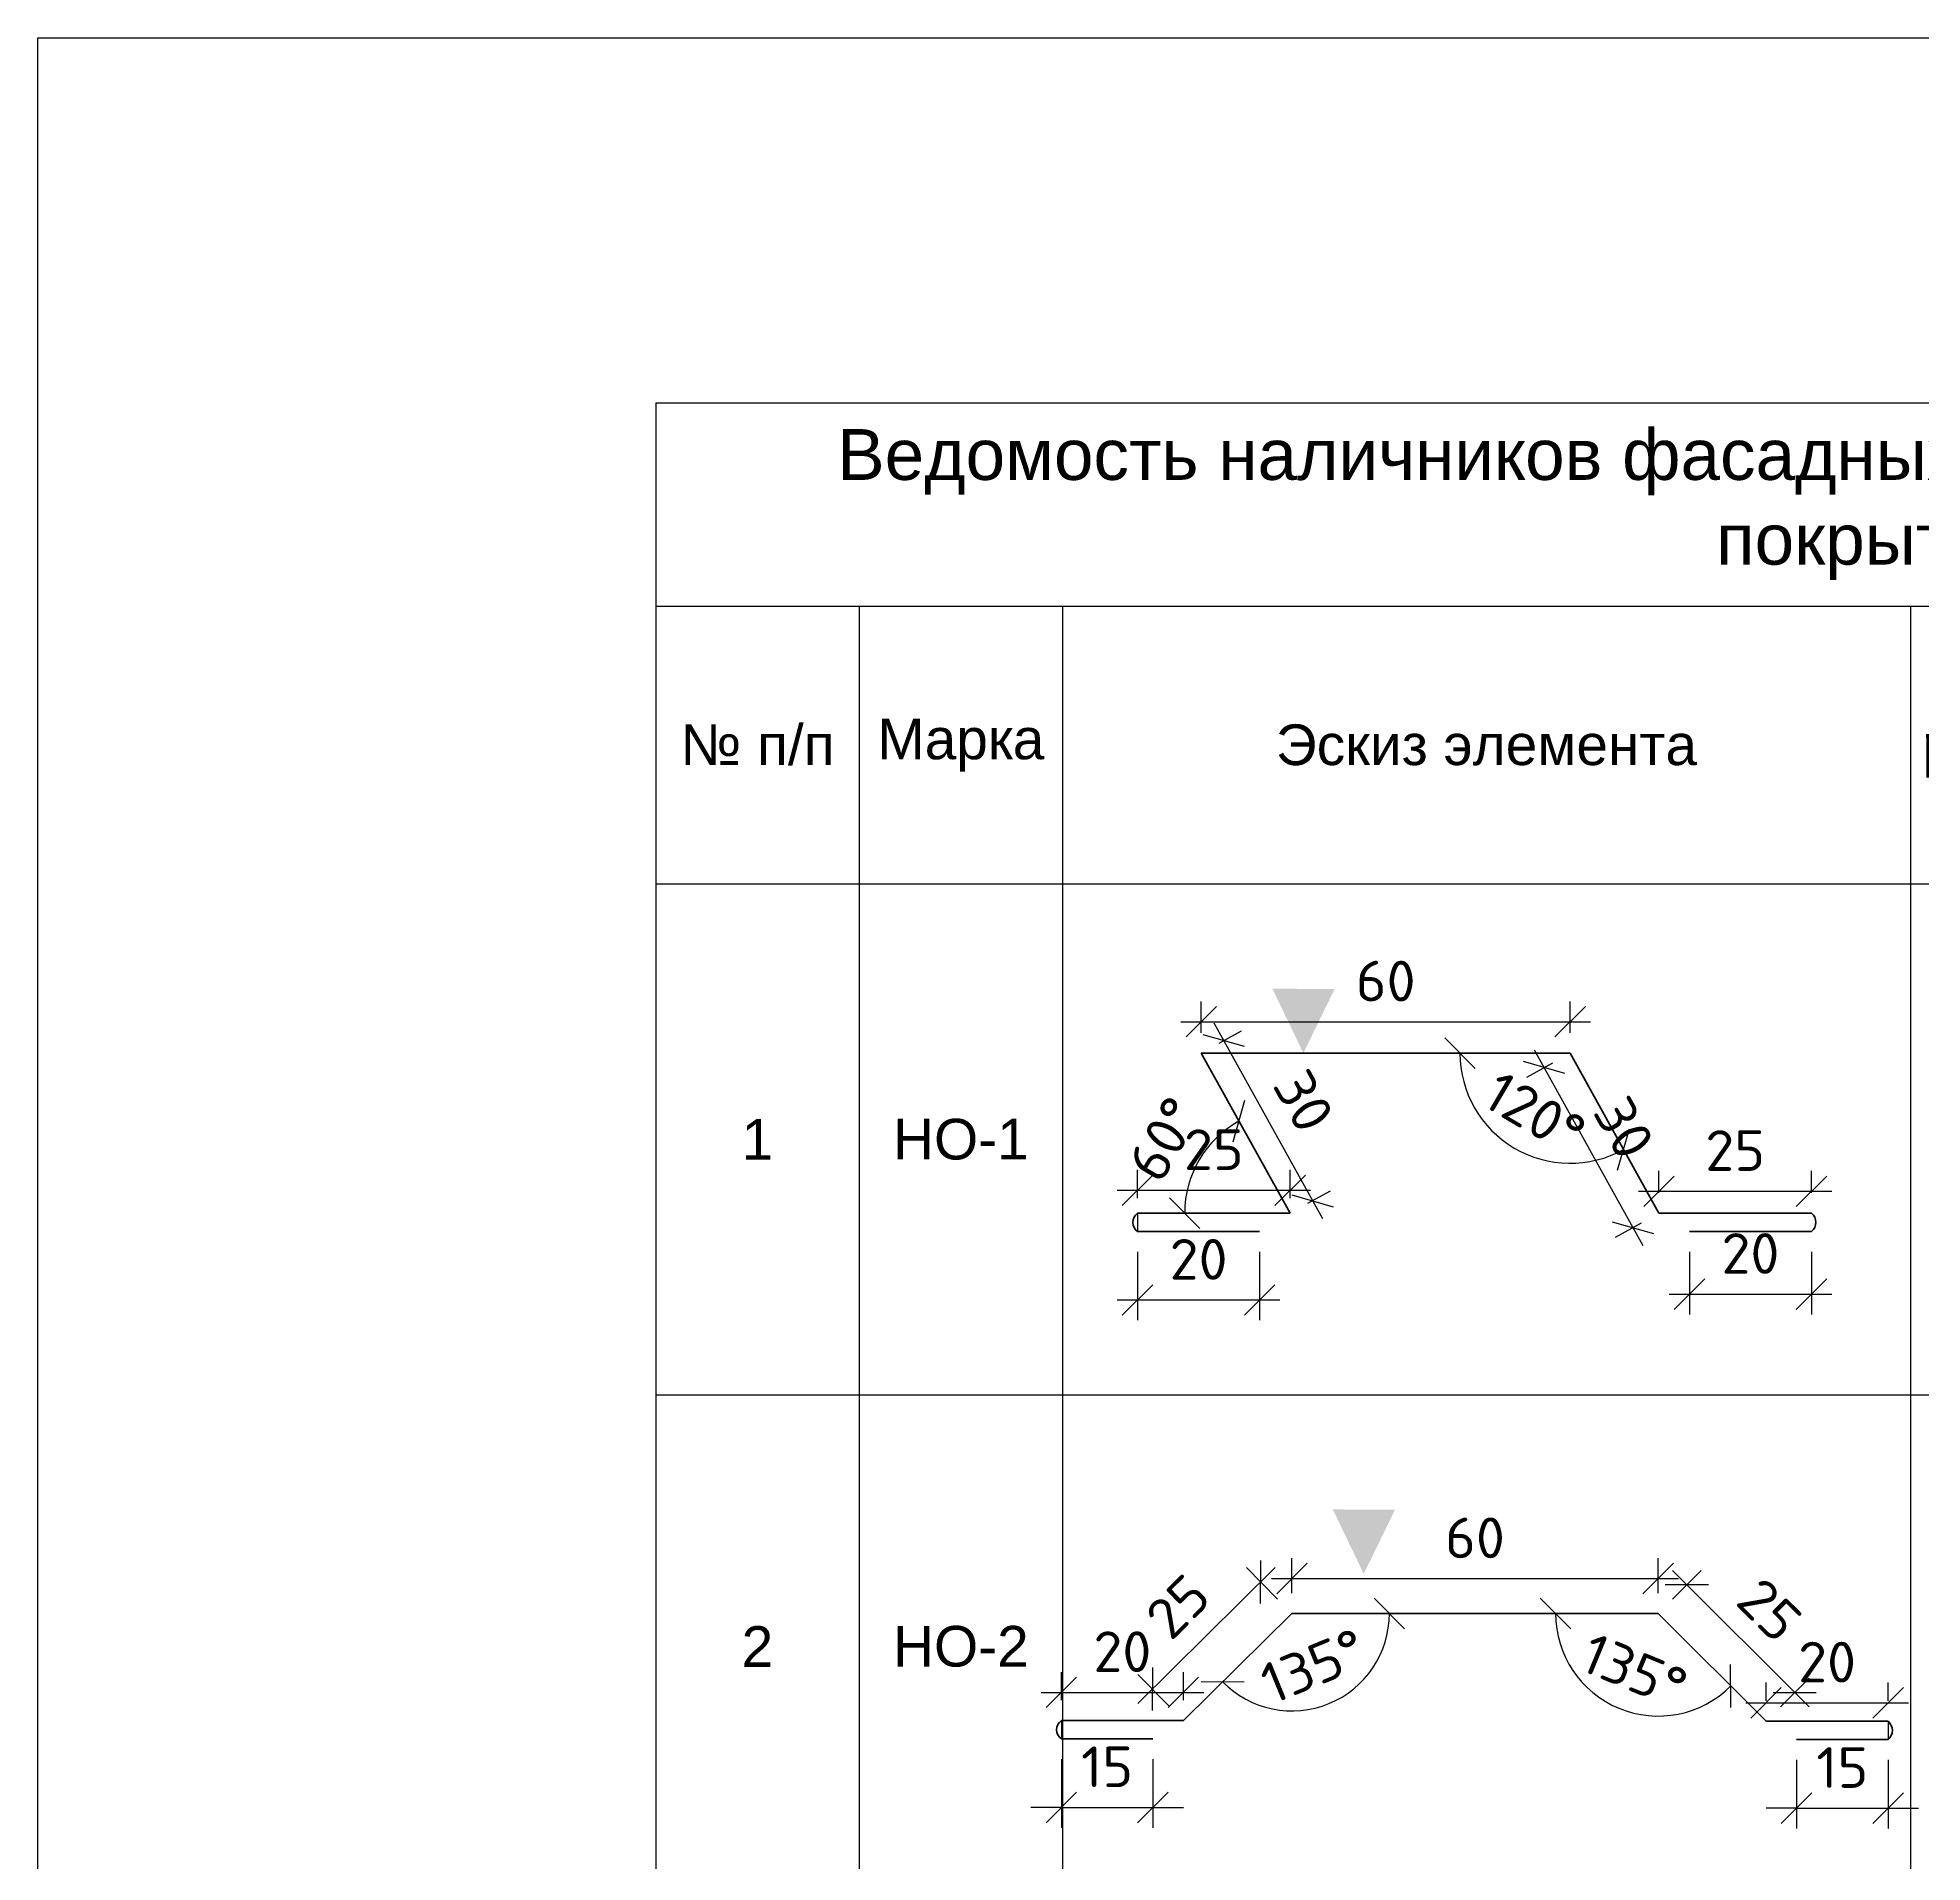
# Model space of a CAD drawing. Header units: millimetres. Extents: x -3689 to 2883575, y -702957 to -604547.
# Drawn here: x 2869492 to 2870418, y -672390 to -671493 of the extents above; entities that cross this region are included whole.
import ezdxf

# ---------------------------------------------------------------- set-up
doc = ezdxf.new("R2010")
doc.units = ezdxf.units.MM
doc.header["$PDMODE"] = 35
doc.layers.add('A-FLOR-DIMS', color=133, linetype='Continuous', lineweight=0)
doc.layers.add('A-FLOR-IDEN', color=14, linetype='Continuous')
doc.styles.add('DimNat10', font='romans.shx', dxfattribs={"height": 20})
doc.styles.add('M_200', font='arial.ttf')
doc.dimstyles.new('DimSpecM10', dxfattribs={"dimscale": 0.1, "dimtxt": 20, "dimasz": 150, "dimexe": 100, "dimexo": 100, "dimgap": 100, "dimtad": 1, "dimdec": 0, "dimzin": 0, "dimtxsty": 'DimNat10', "dimblk": 'OBLIQUE', "dimcen": 100, "dimdle": 100, "dimclrt": 14, "dimadec": 0, "dimazin": 0, "dimtfac": 1, "dimtdec": 0, "dimtix": 1, "dimtmove": 1, "dimatfit": 3, "dimldrblk": 'OBLIQUE', "dimfxl": 1, "dimtolj": 1, "dimtzin": 0, "dimarcsym": 0})

# ---------------------------------------------------------------- blocks, each defined once
blk = doc.blocks.new('*T707')
at = {"layer": 'A-FLOR-IDEN', "color": 0, "linetype": 'ByBlock', "lineweight": -2, "transparency": 16777216}
for p, q in [((0, 0), (1516.78, 0)), ((0, 0), (0, -100)), ((1516.78, 0), (1516.78, -100)), ((0, -100), (100, -100)), ((0, -100), (0, -2685.04)), ((100, -100), (200, -100)), ((100, -100), (100, -2649.65)), ((200, -100), (1516.78, -100)), ((200, -100), (200, -2649.65)), ((616.78, -100), (616.78, -2685.04)), ((766.78, -100), (766.78, -2685.04)), ((916.78, -100), (916.78, -2685.04)), ((1066.78, -100), (1066.78, -2685.04)), ((1216.78, -100), (1216.78, -2685.04)), ((1366.78, -100), (1366.78, -2685.04)), ((1516.78, -100), (1516.78, -2685.04)), ((0, -236.58), (1516.78, -236.58)), ((0, -487.92), (1516.78, -487.92)), ((0, -735.36), (1516.78, -735.36)), ((0, -978.52), (1516.78, -978.52)), ((0, -1217.25), (1516.78, -1217.25)), ((0, -1455.98), (1516.78, -1455.98)), ((0, -1694.72), (1516.78, -1694.72)), ((0, -1933.45), (1516.78, -1933.45)), ((0, -2172.19), (1516.78, -2172.19)), ((0, -2410.92), (1516.78, -2410.92)), ((0, -2649.65), (1516.78, -2649.65)), ((0, -2685.04), (1516.78, -2685.04))]:
    blk.add_line(p, q, dxfattribs=at)
at = {"layer": 'A-FLOR-IDEN', "color": 0, "transparency": 16777216, "attachment_point": 5, "style": 'M_200'}
for s, insert, char_height, width in [('Ведомость наличников фасадных (материал - оцинкованная сталь с полимерным покрытием t=0.5мм) (начало)', (758.39, -50), 25, 1515.5213), ('{\\H1.1478x;Общая длина, м.п}.', (841.78, -168.29), 20, 148.7455), ('Сечение развертки, мм', (691.78, -168.29), 20, 148.7455), ('Общ. масса,      кг', (1291.78, -168.29), 20, 148.7455), ('Место крепления', (1441.78, -168.29), 20, 148.7455), ('Площадь, м²', (991.78, -168.29), 20, 148.7455), ('№{\\fArial|b0|i0|c204|p34; }п/п', (50, -168.29), 20, 98.7455), ('Марка', (150, -168.29), 20, 98.7455), ('Цвет, RAL', (1141.78, -168.29), 20, 148.7455), ('Эскиз элемента', (408.39, -168.29), 20, 415.5213), ('НО-1', (150, -362.25), 20, 98.7455), ('210', (691.78, -362.25), 20, 148.7455), ('39', (841.78, -362.25), 20, 148.7455), ('7047', (1141.78, -362.25), 20, 148.7455), ('32.3', (1291.78, -362.25), 20, 148.7455), ('1', (50, -362.25), 20, 98.7455), ('7.15', (991.78, -362.25), 20, 148.7455), ('окна сверху', (1441.78, -362.25), 20, 148.7455), ('2', (50, -611.64), 20, 98.7455), ('НО-2', (150, -611.64), 20, 98.7455), ('180', (691.78, -611.64), 20, 148.7455), ('102', (841.78, -611.64), 20, 148.7455), ('15.98', (991.78, -611.64), 20, 148.7455), ('7047', (1141.78, -611.64), 20, 148.7455), ('72.2', (1291.78, -611.64), 20, 148.7455), ('окна сбоку', (1441.78, -611.64), 20, 148.7455), ('3', (50, -856.94), 20, 98.7455), ('НО-3', (150, -856.94), 20, 98.7455), ('205', (691.78, -856.94), 20, 148.7455), ('39', (841.78, -856.94), 20, 148.7455), ('6.98', (991.78, -856.94), 20, 148.7455), ('7047', (1141.78, -856.94), 20, 148.7455), ('31.5', (1291.78, -856.94), 20, 148.7455), ('окна снизу', (1441.78, -856.94), 20, 148.7455), ('двери входные сбоку', (1441.78, -1097.88), 20, 148.7455), ('4', (50, -1097.88), 20, 98.7455), ('НД-2', (150, -1097.88), 20, 98.7455), ('220', (691.78, -1097.88), 20, 148.7455), ('8', (841.78, -1097.88), 20, 148.7455), ('1.47', (991.78, -1097.88), 20, 148.7455), ('7004', (1141.78, -1097.88), 20, 148.7455), ('6.6', (1291.78, -1097.88), 20, 148.7455), ('двери входные сверху', (1441.78, -1336.62), 20, 148.7455), ('НД-3', (150, -1336.62), 20, 98.7455), ('5', (50, -1336.62), 20, 98.7455), ('280', (691.78, -1336.62), 20, 148.7455), ('4', (841.78, -1336.62), 20, 148.7455), ('0.92', (991.78, -1336.62), 20, 148.7455), ('7004', (1141.78, -1336.62), 20, 148.7455), ('4.2', (1291.78, -1336.62), 20, 148.7455), ('Клапан дымоудаления. Сверху', (1441.78, -1575.35), 20, 148.7455), ('6', (50, -1575.35), 20, 98.7455), ('НК-1', (150, -1575.35), 20, 98.7455), ('290', (691.78, -1575.35), 20, 148.7455), ('2', (841.78, -1575.35), 20, 148.7455), ('0.42', (991.78, -1575.35), 20, 148.7455), ('7047', (1141.78, -1575.35), 20, 148.7455), ('1.9', (1291.78, -1575.35), 20, 148.7455), ('Клапан дымоудаления. \\PСбоку', (1441.78, -1814.08), 20, 148.7455), ('7', (50, -1814.08), 20, 98.7455), ('НК-2', (150, -1814.08), 20, 98.7455), ('230', (691.78, -1814.08), 20, 148.7455), ('3', (841.78, -1814.08), 20, 148.7455), ('0.64', (991.78, -1814.08), 20, 148.7455), ('7047', (1141.78, -1814.08), 20, 148.7455), ('2.9', (1291.78, -1814.08), 20, 148.7455), ('Клапан дымоудаления. \\PСнизу', (1441.78, -2052.82), 20, 148.7455), ('8', (50, -2052.82), 20, 98.7455), ('НК-3', (150, -2052.82), 20, 98.7455), ('210', (691.78, -2052.82), 20, 148.7455), ('2', (841.78, -2052.82), 20, 148.7455), ('0.30', (991.78, -2052.82), 20, 148.7455), ('7047', (1141.78, -2052.82), 20, 148.7455), ('1.4', (1291.78, -2052.82), 20, 148.7455), ('9', (50, -2291.55), 20, 98.7455), ('НП', (150, -2291.55), 20, 98.7455), ('270', (691.78, -2291.55), 20, 148.7455), ('7', (841.78, -2291.55), 20, 148.7455), ('1.65', (991.78, -2291.55), 20, 148.7455), ('7047', (1141.78, -2291.55), 20, 148.7455), ('7.5', (1291.78, -2291.55), 20, 148.7455), ('10', (50, -2530.29), 20, 98.7455), ('НКр', (150, -2530.29), 20, 98.7455), ('240', (691.78, -2530.29), 20, 148.7455), ('3.00', (991.78, -2530.29), 20, 148.7455), ('7047', (1141.78, -2530.29), 20, 148.7455), ('13.6', (1291.78, -2530.29), 20, 148.7455), ('14', (841.78, -2530.29), 20, 148.7455), ('     - окрашенная сторона', (308.39, -2667.35), 20, 615.5213)]:
    blk.add_mtext(s, dxfattribs=dict(at, insert=insert, char_height=char_height, width=width))
at = {"layer": 'A-FLOR-IDEN', "color": 0, "transparency": 16777216, "char_height": 20, "width": 148.7455, "attachment_point": 5}
for s, insert in [('{\\fArial|b0|i0|c204|p34;Проем в коридор в стене по оси 4 Сбоку, сверху}', (1441.78, -2291.55)), ('{\\fArial|b0|i0|c204|p34;Примыка-\\Pние козырьков}', (1441.78, -2530.29))]:
    blk.add_mtext(s, dxfattribs=dict(at, insert=insert))
blk = doc.blocks.new('_Oblique')
at = {"color": 0, "linetype": 'ByBlock', "lineweight": -2}
blk.add_line((-0.5, -0.5), (0.5, 0.5), dxfattribs=at)
blk = doc.blocks.new('*D708')
at = {"layer": 'A-FLOR-DIMS', "color": 0, "lineweight": -2, "transparency": 16777216}
for p, q in [((2870032.52, -672063.62), (2870032.52, -672049.69)), ((2870107.52, -672063.62), (2870107.52, -672049.69)), ((2870022.52, -672059.69), (2870117.52, -672059.69))]:
    blk.add_line(p, q, dxfattribs=at)
at = {"layer": 'Defpoints', "color": 0, "transparency": 16777216}
for p in [(2870107.52, -672059.69), (2870032.52, -672073.62), (2870107.52, -672073.62)]:
    blk.add_point(p, dxfattribs=at)
at = {"layer": 'A-FLOR-DIMS', "color": 0, "lineweight": -2, "transparency": 16777216, "xscale": 15, "yscale": 15, "zscale": 15, "rotation": 180}
blk.add_blockref('_Oblique', (2870032.52, -672059.69), dxfattribs=at)
at = {"layer": 'A-FLOR-DIMS', "color": 0, "lineweight": -2, "transparency": 16777216, "xscale": 15, "yscale": 15, "zscale": 15}
blk.add_blockref('_Oblique', (2870107.52, -672059.69), dxfattribs=at)
at = {"layer": 'A-FLOR-DIMS', "color": 14, "transparency": 16777216, "insert": (2870070.02, -672039.69), "char_height": 20, "attachment_point": 5, "style": 'DimNat10'}
blk.add_mtext('\\A1;25', dxfattribs=at)
blk = doc.blocks.new('*D735')
at = {"layer": 'A-FLOR-DIMS', "color": 0, "lineweight": -2, "transparency": 16777216}
for p, q in [((2870032.52, -672089.94), (2870032.52, -672123.63)), ((2870092.52, -672089.94), (2870092.52, -672123.63)), ((2870022.52, -672113.63), (2870102.52, -672113.63))]:
    blk.add_line(p, q, dxfattribs=at)
at = {"layer": 'Defpoints', "color": 0, "transparency": 16777216}
for p in [(2870032.52, -672079.94), (2870092.52, -672079.94), (2870092.52, -672113.63)]:
    blk.add_point(p, dxfattribs=at)
at = {"layer": 'A-FLOR-DIMS', "color": 0, "lineweight": -2, "transparency": 16777216, "xscale": 15, "yscale": 15, "zscale": 15, "rotation": 180}
blk.add_blockref('_Oblique', (2870032.52, -672113.63), dxfattribs=at)
at = {"layer": 'A-FLOR-DIMS', "color": 0, "lineweight": -2, "transparency": 16777216, "xscale": 15, "yscale": 15, "zscale": 15}
blk.add_blockref('_Oblique', (2870092.52, -672113.63), dxfattribs=at)
at = {"layer": 'A-FLOR-DIMS', "color": 14, "transparency": 16777216, "insert": (2870062.52, -672093.63), "char_height": 20, "attachment_point": 5, "style": 'DimNat10'}
blk.add_mtext('\\A1;20', dxfattribs=at)
blk = doc.blocks.new('*D736')
at = {"layer": 'A-FLOR-DIMS', "color": 0, "lineweight": -2, "transparency": 16777216}
for p, q in [((2870288.83, -672060.94), (2870288.83, -672050.15)), ((2870363.83, -672060.94), (2870363.83, -672050.15)), ((2870278.83, -672060.15), (2870373.83, -672060.15))]:
    blk.add_line(p, q, dxfattribs=at)
at = {"layer": 'Defpoints', "color": 0, "transparency": 16777216}
for p in [(2870363.83, -672060.15), (2870288.83, -672070.94), (2870363.83, -672070.94)]:
    blk.add_point(p, dxfattribs=at)
at = {"layer": 'A-FLOR-DIMS', "color": 0, "lineweight": -2, "transparency": 16777216, "xscale": 15, "yscale": 15, "zscale": 15, "rotation": 180}
blk.add_blockref('_Oblique', (2870288.83, -672060.15), dxfattribs=at)
at = {"layer": 'A-FLOR-DIMS', "color": 0, "lineweight": -2, "transparency": 16777216, "xscale": 15, "yscale": 15, "zscale": 15}
blk.add_blockref('_Oblique', (2870363.83, -672060.15), dxfattribs=at)
at = {"layer": 'A-FLOR-DIMS', "color": 14, "transparency": 16777216, "insert": (2870326.33, -672040.15), "char_height": 20, "attachment_point": 5, "style": 'DimNat10'}
blk.add_mtext('\\A1;25', dxfattribs=at)
blk = doc.blocks.new('*D737')
at = {"layer": 'A-FLOR-DIMS', "color": 0, "lineweight": -2, "transparency": 16777216}
for p, q in [((2870070.06, -671977.37), (2870123.41, -672073.57)), ((2870072.62, -671987.39), (2870083.66, -671981.26)), ((2870116.27, -672066.09), (2870127.3, -672059.97))]:
    blk.add_line(p, q, dxfattribs=at)
at = {"layer": 'Defpoints', "color": 0, "transparency": 16777216}
for p in [(2870063.87, -671992.24), (2870118.56, -672064.82), (2870107.52, -672070.94)]:
    blk.add_point(p, dxfattribs=at)
at = {"layer": 'A-FLOR-DIMS', "color": 0, "lineweight": -2, "transparency": 16777216, "xscale": 15, "yscale": 15, "zscale": 15}
for p, rotation in [((2870074.91, -671986.11), 119.0109734302419), ((2870118.56, -672064.82), 299.0109734302418)]:
    blk.add_blockref('_Oblique', p, dxfattribs=dict(at, rotation=rotation))
at = {"layer": 'A-FLOR-DIMS', "color": 14, "transparency": 16777216, "insert": (2870114.23, -672015.77), "char_height": 20, "attachment_point": 5, "rotation": 299.01097, "style": 'DimNat10'}
blk.add_mtext('\\A1;30', dxfattribs=at)
blk = doc.blocks.new('*D738')
at = {"layer": 'A-FLOR-DIMS', "color": 0, "lineweight": -2, "transparency": 16777216}
for p, q in [((2870227.54, -671990.58), (2870280.89, -672086.78)), ((2870236.43, -671997.09), (2870223.65, -672004.18)), ((2870280.08, -672075.79), (2870267.3, -672082.88))]:
    blk.add_line(p, q, dxfattribs=at)
at = {"layer": 'Defpoints', "color": 0, "transparency": 16777216}
for p in [(2870245.18, -671992.24), (2870288.83, -672070.94), (2870276.04, -672078.03)]:
    blk.add_point(p, dxfattribs=at)
at = {"layer": 'A-FLOR-DIMS', "color": 0, "lineweight": -2, "transparency": 16777216, "xscale": 15, "yscale": 15, "zscale": 15}
for p, rotation in [((2870232.39, -671999.33), 119.0109734302419), ((2870276.04, -672078.03), 299.0109734302418)]:
    blk.add_blockref('_Oblique', p, dxfattribs=dict(at, rotation=rotation))
at = {"layer": 'A-FLOR-DIMS', "color": 14, "transparency": 16777216, "insert": (2870271.71, -672028.98), "char_height": 20, "attachment_point": 5, "rotation": 299.01097, "style": 'DimNat10'}
blk.add_mtext('\\A1;30', dxfattribs=at)
blk = doc.blocks.new('*D739')
at = {"layer": 'A-FLOR-DIMS', "color": 0, "lineweight": -2, "transparency": 16777216}
for p, q in [((2870303.83, -672089.94), (2870303.83, -672120.74)), ((2870363.83, -672089.94), (2870363.83, -672120.74)), ((2870293.83, -672110.74), (2870373.83, -672110.74))]:
    blk.add_line(p, q, dxfattribs=at)
at = {"layer": 'Defpoints', "color": 0, "transparency": 16777216}
for p in [(2870303.83, -672079.94), (2870363.83, -672079.94), (2870363.83, -672110.74)]:
    blk.add_point(p, dxfattribs=at)
at = {"layer": 'A-FLOR-DIMS', "color": 0, "lineweight": -2, "transparency": 16777216, "xscale": 15, "yscale": 15, "zscale": 15, "rotation": 180}
blk.add_blockref('_Oblique', (2870303.83, -672110.74), dxfattribs=at)
at = {"layer": 'A-FLOR-DIMS', "color": 0, "lineweight": -2, "transparency": 16777216, "xscale": 15, "yscale": 15, "zscale": 15}
blk.add_blockref('_Oblique', (2870363.83, -672110.74), dxfattribs=at)
at = {"layer": 'A-FLOR-DIMS', "color": 14, "transparency": 16777216, "insert": (2870333.83, -672090.74), "char_height": 20, "attachment_point": 5, "style": 'DimNat10'}
blk.add_mtext('\\A1;20', dxfattribs=at)
blk = doc.blocks.new('*D740')
at = {"layer": 'A-FLOR-DIMS', "color": 0, "lineweight": -2, "transparency": 16777216}
blk.add_arc((2870245.18, -671992.24), 54.15, 180, 299.01097, dxfattribs=at)
at = {"layer": 'Defpoints', "color": 0, "transparency": 16777216}
for p in [(2870063.87, -671992.24), (2870245.18, -671992.24), (2870245.18, -671992.24), (2870203.5, -672026.8), (2870288.83, -672070.94)]:
    blk.add_point(p, dxfattribs=at)
at = {"layer": 'A-FLOR-DIMS', "color": 0, "lineweight": -2, "transparency": 16777216, "xscale": 15, "yscale": 15, "zscale": 15}
for p, rotation in [((2870191.03, -671992.24), 89.99999999997156), ((2870271.44, -672039.59), 29.01097343017187)]:
    blk.add_blockref('_Oblique', p, dxfattribs=dict(at, rotation=rotation))
at = {"layer": 'A-FLOR-DIMS', "color": 14, "transparency": 16777216, "insert": (2870227.85, -672021.66), "char_height": 20, "attachment_point": 5, "rotation": 329.50549, "style": 'DimNat10'}
blk.add_mtext('\\A1;120%%D', dxfattribs=at)
blk = doc.blocks.new('*D741')
at = {"layer": 'A-FLOR-DIMS', "color": 0, "lineweight": -2, "transparency": 16777216}
blk.add_arc((2870107.52, -672070.94), 51.83, 119.01097, 180, dxfattribs=at)
at = {"layer": 'Defpoints', "color": 0, "transparency": 16777216}
for p in [(2870063.87, -671992.24), (2870068.2, -672037.17), (2870032.52, -672070.94), (2870107.52, -672070.94), (2870107.52, -672070.94)]:
    blk.add_point(p, dxfattribs=at)
at = {"layer": 'A-FLOR-DIMS', "color": 0, "lineweight": -2, "transparency": 16777216, "xscale": 15, "yscale": 15, "zscale": 15}
for p, rotation in [((2870082.39, -672025.62), 29.01097343008522), ((2870055.69, -672070.94), 269.9999999998537)]:
    blk.add_blockref('_Oblique', p, dxfattribs=dict(at, rotation=rotation))
at = {"layer": 'A-FLOR-DIMS', "color": 14, "transparency": 16777216, "insert": (2870045.63, -672034.49), "char_height": 20, "attachment_point": 5, "rotation": 59.50549, "style": 'DimNat10'}
blk.add_mtext('\\A1;60%%D', dxfattribs=at)
blk = doc.blocks.new('*D709')
at = {"layer": 'A-FLOR-DIMS', "color": 0, "lineweight": -2, "transparency": 16777216}
for p, q in [((2870063.87, -671982.24), (2870063.87, -671966.78)), ((2870245.18, -671982.24), (2870245.18, -671966.78)), ((2870053.87, -671976.78), (2870255.18, -671976.78))]:
    blk.add_line(p, q, dxfattribs=at)
at = {"layer": 'Defpoints', "color": 0, "transparency": 16777216}
for p in [(2870245.18, -671976.78), (2870063.87, -671992.24), (2870245.18, -671992.24)]:
    blk.add_point(p, dxfattribs=at)
at = {"layer": 'A-FLOR-DIMS', "color": 0, "lineweight": -2, "transparency": 16777216, "xscale": 15, "yscale": 15, "zscale": 15, "rotation": 180}
blk.add_blockref('_Oblique', (2870063.87, -671976.78), dxfattribs=at)
at = {"layer": 'A-FLOR-DIMS', "color": 0, "lineweight": -2, "transparency": 16777216, "xscale": 15, "yscale": 15, "zscale": 15}
blk.add_blockref('_Oblique', (2870245.18, -671976.78), dxfattribs=at)
at = {"layer": 'A-FLOR-DIMS', "color": 14, "transparency": 16777216, "insert": (2870154.53, -671956.78), "char_height": 20, "attachment_point": 5, "style": 'DimNat10'}
blk.add_mtext('\\A1;60', dxfattribs=at)
blk = doc.blocks.new('*D742')
at = {"layer": 'A-FLOR-DIMS', "color": 0, "lineweight": -2, "transparency": 16777216}
for p, q in [((2870108.43, -672257.81), (2870108.43, -672240.61)), ((2870288.43, -672257.81), (2870288.43, -672240.61)), ((2870098.43, -672250.61), (2870298.43, -672250.61))]:
    blk.add_line(p, q, dxfattribs=at)
at = {"layer": 'Defpoints', "color": 0, "transparency": 16777216}
for p in [(2870288.43, -672250.61), (2870108.43, -672267.81), (2870288.43, -672267.81)]:
    blk.add_point(p, dxfattribs=at)
at = {"layer": 'A-FLOR-DIMS', "color": 0, "lineweight": -2, "transparency": 16777216, "xscale": 15, "yscale": 15, "zscale": 15, "rotation": 180}
blk.add_blockref('_Oblique', (2870108.43, -672250.61), dxfattribs=at)
at = {"layer": 'A-FLOR-DIMS', "color": 0, "lineweight": -2, "transparency": 16777216, "xscale": 15, "yscale": 15, "zscale": 15}
blk.add_blockref('_Oblique', (2870288.43, -672250.61), dxfattribs=at)
at = {"layer": 'A-FLOR-DIMS', "color": 14, "transparency": 16777216, "insert": (2870198.43, -672230.61), "char_height": 20, "attachment_point": 5, "style": 'DimNat10'}
blk.add_mtext('\\A1;60', dxfattribs=at)
blk = doc.blocks.new('*D743')
at = {"layer": 'A-FLOR-DIMS', "color": 0, "lineweight": -2, "transparency": 16777216}
for p, q in [((2870295.44, -672246.63), (2870362.65, -672313.77)), ((2870295.5, -672260.73), (2870309.59, -672246.63)), ((2870348.56, -672313.74), (2870362.65, -672299.63))]:
    blk.add_line(p, q, dxfattribs=at)
at = {"layer": 'Defpoints', "color": 0, "transparency": 16777216}
for p in [(2870288.43, -672267.81), (2870355.58, -672306.71), (2870341.49, -672320.81)]:
    blk.add_point(p, dxfattribs=at)
at = {"layer": 'A-FLOR-DIMS', "color": 0, "lineweight": -2, "transparency": 16777216, "xscale": 15, "yscale": 15, "zscale": 15}
for p, rotation in [((2870302.52, -672253.7), 135.0301245245107), ((2870355.58, -672306.71), 315.0301245245107)]:
    blk.add_blockref('_Oblique', p, dxfattribs=dict(at, rotation=rotation))
at = {"layer": 'A-FLOR-DIMS', "color": 14, "transparency": 16777216, "insert": (2870343.18, -672266.05), "char_height": 20, "attachment_point": 5, "rotation": 315.03012, "style": 'DimNat10'}
blk.add_mtext('\\A1;25', dxfattribs=at)
blk = doc.blocks.new('*D744')
at = {"layer": 'A-FLOR-DIMS', "color": 0, "lineweight": -2, "transparency": 16777216}
for p, q in [((2870341.49, -672310.81), (2870341.49, -672301.72)), ((2870401.49, -672310.81), (2870401.49, -672301.72)), ((2870331.49, -672311.72), (2870411.49, -672311.72))]:
    blk.add_line(p, q, dxfattribs=at)
at = {"layer": 'Defpoints', "color": 0, "transparency": 16777216}
for p in [(2870401.49, -672311.72), (2870341.49, -672320.81), (2870401.49, -672320.81)]:
    blk.add_point(p, dxfattribs=at)
at = {"layer": 'A-FLOR-DIMS', "color": 0, "lineweight": -2, "transparency": 16777216, "xscale": 15, "yscale": 15, "zscale": 15, "rotation": 180}
blk.add_blockref('_Oblique', (2870341.49, -672311.72), dxfattribs=at)
at = {"layer": 'A-FLOR-DIMS', "color": 0, "lineweight": -2, "transparency": 16777216, "xscale": 15, "yscale": 15, "zscale": 15}
blk.add_blockref('_Oblique', (2870401.49, -672311.72), dxfattribs=at)
at = {"layer": 'A-FLOR-DIMS', "color": 14, "transparency": 16777216, "insert": (2870371.49, -672291.72), "char_height": 20, "attachment_point": 5, "style": 'DimNat10'}
blk.add_mtext('\\A1;20', dxfattribs=at)
blk = doc.blocks.new('*D745')
at = {"layer": 'A-FLOR-DIMS', "color": 0, "lineweight": -2, "transparency": 16777216}
for p, q in [((2870356.49, -672339.81), (2870356.49, -672373.55)), ((2870401.49, -672339.81), (2870401.49, -672373.55)), ((2870356.49, -672363.55), (2870341.49, -672363.55)), ((2870356.49, -672363.55), (2870401.49, -672363.55)), ((2870401.49, -672363.55), (2870416.49, -672363.55))]:
    blk.add_line(p, q, dxfattribs=at)
at = {"layer": 'Defpoints', "color": 0, "transparency": 16777216}
for p in [(2870356.49, -672329.81), (2870401.49, -672329.81), (2870401.49, -672363.55)]:
    blk.add_point(p, dxfattribs=at)
at = {"layer": 'A-FLOR-DIMS', "color": 0, "lineweight": -2, "transparency": 16777216, "xscale": 15, "yscale": 15, "zscale": 15}
blk.add_blockref('_Oblique', (2870356.49, -672363.55), dxfattribs=at)
at = {"layer": 'A-FLOR-DIMS', "color": 0, "lineweight": -2, "transparency": 16777216, "xscale": 15, "yscale": 15, "zscale": 15, "rotation": 180}
blk.add_blockref('_Oblique', (2870401.49, -672363.55), dxfattribs=at)
at = {"layer": 'A-FLOR-DIMS', "color": 14, "transparency": 16777216, "insert": (2870378.99, -672343.55), "char_height": 20, "attachment_point": 5, "style": 'DimNat10'}
blk.add_mtext('\\A1;15', dxfattribs=at)
blk = doc.blocks.new('*D746')
at = {"layer": 'A-FLOR-DIMS', "color": 0, "lineweight": -2, "transparency": 16777216}
for p, q in [((2870032.61, -672311.99), (2870100.21, -672245.25)), ((2870101.4, -672260.69), (2870086.07, -672245.16)), ((2870048.03, -672313.38), (2870032.7, -672297.85))]:
    blk.add_line(p, q, dxfattribs=at)
at = {"layer": 'Defpoints', "color": 0, "transparency": 16777216}
for p in [(2870093.1, -672252.28), (2870108.43, -672267.81), (2870055.06, -672320.5)]:
    blk.add_point(p, dxfattribs=at)
at = {"layer": 'A-FLOR-DIMS', "color": 0, "lineweight": -2, "transparency": 16777216, "xscale": 15, "yscale": 15, "zscale": 15}
for p, rotation in [((2870093.1, -672252.28), 44.63305588281538), ((2870039.72, -672304.97), 224.6330558828153)]:
    blk.add_blockref('_Oblique', p, dxfattribs=dict(at, rotation=rotation))
at = {"layer": 'A-FLOR-DIMS', "color": 14, "transparency": 16777216, "insert": (2870052.36, -672264.39), "char_height": 20, "attachment_point": 5, "rotation": 44.63306, "style": 'DimNat10'}
blk.add_mtext('\\A1;25', dxfattribs=at)
blk = doc.blocks.new('*D747')
at = {"layer": 'A-FLOR-DIMS', "color": 0, "lineweight": -2, "transparency": 16777216}
for p, q in [((2869995.06, -672310.5), (2869995.06, -672296.58)), ((2870055.06, -672310.5), (2870055.06, -672296.58)), ((2869985.06, -672306.58), (2870065.06, -672306.58))]:
    blk.add_line(p, q, dxfattribs=at)
at = {"layer": 'Defpoints', "color": 0, "transparency": 16777216}
for p in [(2870055.06, -672306.58), (2869995.06, -672320.5), (2870055.06, -672320.5)]:
    blk.add_point(p, dxfattribs=at)
at = {"layer": 'A-FLOR-DIMS', "color": 0, "lineweight": -2, "transparency": 16777216, "xscale": 15, "yscale": 15, "zscale": 15, "rotation": 180}
blk.add_blockref('_Oblique', (2869995.06, -672306.58), dxfattribs=at)
at = {"layer": 'A-FLOR-DIMS', "color": 0, "lineweight": -2, "transparency": 16777216, "xscale": 15, "yscale": 15, "zscale": 15}
blk.add_blockref('_Oblique', (2870055.06, -672306.58), dxfattribs=at)
at = {"layer": 'A-FLOR-DIMS', "color": 14, "transparency": 16777216, "insert": (2870025.06, -672286.58), "char_height": 20, "attachment_point": 5, "style": 'DimNat10'}
blk.add_mtext('\\A1;20', dxfattribs=at)
blk = doc.blocks.new('*D748')
at = {"layer": 'A-FLOR-DIMS', "color": 0, "lineweight": -2, "transparency": 16777216}
for p, q in [((2869995.06, -672339.5), (2869995.06, -672373.18)), ((2870040.06, -672339.5), (2870040.06, -672373.18)), ((2869995.06, -672363.18), (2869980.06, -672363.18)), ((2869995.06, -672363.18), (2870040.06, -672363.18)), ((2870040.06, -672363.18), (2870055.06, -672363.18))]:
    blk.add_line(p, q, dxfattribs=at)
at = {"layer": 'Defpoints', "color": 0, "transparency": 16777216}
for p in [(2869995.06, -672329.5), (2870040.06, -672329.5), (2870040.06, -672363.18)]:
    blk.add_point(p, dxfattribs=at)
at = {"layer": 'A-FLOR-DIMS', "color": 0, "lineweight": -2, "transparency": 16777216, "xscale": 15, "yscale": 15, "zscale": 15}
blk.add_blockref('_Oblique', (2869995.06, -672363.18), dxfattribs=at)
at = {"layer": 'A-FLOR-DIMS', "color": 0, "lineweight": -2, "transparency": 16777216, "xscale": 15, "yscale": 15, "zscale": 15, "rotation": 180}
blk.add_blockref('_Oblique', (2870040.06, -672363.18), dxfattribs=at)
at = {"layer": 'A-FLOR-DIMS', "color": 14, "transparency": 16777216, "insert": (2870017.56, -672343.18), "char_height": 20, "attachment_point": 5, "style": 'DimNat10'}
blk.add_mtext('\\A1;15', dxfattribs=at)
blk = doc.blocks.new('*D749')
at = {"layer": 'A-FLOR-DIMS', "color": 0, "lineweight": -2, "transparency": 16777216}
blk.add_arc((2870108.43, -672267.81), 47.88, 224.63306, 0, dxfattribs=at)
at = {"layer": 'Defpoints', "color": 0, "transparency": 16777216}
for p in [(2870108.43, -672267.81), (2870108.43, -672267.81), (2870288.43, -672267.81), (2870108.22, -672315.69), (2870055.06, -672320.5)]:
    blk.add_point(p, dxfattribs=at)
at = {"layer": 'A-FLOR-DIMS', "color": 0, "lineweight": -2, "transparency": 16777216, "xscale": 15, "yscale": 15, "zscale": 15}
for p, rotation in [((2870156.31, -672267.81), 90.00000000003861), ((2870074.36, -672301.44), 134.6330558828001)]:
    blk.add_blockref('_Oblique', p, dxfattribs=dict(at, rotation=rotation))
at = {"layer": 'A-FLOR-DIMS', "color": 14, "transparency": 16777216, "insert": (2870119.01, -672293.6), "char_height": 20, "attachment_point": 5, "rotation": 22.31653, "style": 'DimNat10'}
blk.add_mtext('\\A1;135°', dxfattribs=at)
blk = doc.blocks.new('*D750')
at = {"layer": 'A-FLOR-DIMS', "color": 0, "lineweight": -2, "transparency": 16777216}
blk.add_arc((2870288.43, -672267.81), 50.43, 180, 315.03012, dxfattribs=at)
at = {"layer": 'Defpoints', "color": 0, "transparency": 16777216}
for p in [(2870108.43, -672267.81), (2870288.43, -672267.81), (2870288.43, -672267.81), (2870252.78, -672303.47), (2870341.49, -672320.81)]:
    blk.add_point(p, dxfattribs=at)
at = {"layer": 'A-FLOR-DIMS', "color": 0, "lineweight": -2, "transparency": 16777216, "xscale": 15, "yscale": 15, "zscale": 15}
for p, rotation in [((2870238, -672267.81), 89.99999999997252), ((2870324.1, -672303.44), 45.03012452466662)]:
    blk.add_blockref('_Oblique', p, dxfattribs=dict(at, rotation=rotation))
at = {"layer": 'A-FLOR-DIMS', "color": 14, "transparency": 16777216, "insert": (2870276.79, -672295.92), "char_height": 20, "attachment_point": 5, "rotation": 337.51506, "style": 'DimNat10'}
blk.add_mtext('\\A1;135°', dxfattribs=at)

msp = doc.modelspace()

# ---------------------------------------------------------------- linework, layer by layer
at = {"color": 14, "lineweight": 50}
for p, q in [((2870107.5206, -672070.9434), (2870063.8726, -671992.236)), ((2870063.8726, -671992.236), (2870245.18, -671992.236)), ((2870288.8279, -672070.9434), (2870245.18, -671992.236)), ((2870032.5206, -672070.9434), (2870107.5206, -672070.9434)), ((2870092.5206, -672079.9434), (2870032.5206, -672079.9434))]:
    msp.add_line(p, q, dxfattribs=at)
for points in [[(2870032.5206, -672070.9434), (2870032.5206, -672079.9434)], [(2869995.0566, -672320.498), (2869995.0566, -672329.498)], [(2870401.4891, -672320.8108), (2870401.4891, -672329.8108)]]:
    msp.add_lwpolyline(points)
for points in [[(2870363.8279, -672070.9434), (2870288.8279, -672070.9434)], [(2870363.8279, -672079.9434), (2870303.8279, -672079.9434)]]:
    msp.add_lwpolyline(points, dxfattribs=at)
msp.add_lwpolyline([(2870040.0566, -672329.498), (2869995.0566, -672329.498, -0.51621601), (2869995.0566, -672320.498), (2870055.0566, -672320.498), (2870108.4282, -672267.8057), (2870288.4282, -672267.8057), (2870341.4891, -672320.8108), (2870401.4891, -672320.8108, -0.47858849), (2870401.4891, -672329.8108), (2870356.4891, -672329.8108)], format="xyb", dxfattribs=at)
for centre, radius, start, end in [((2870035.7177, -672075.4434), 5.5201, 125.3929858, 234.6070142), ((2870360.2034, -672075.4434), 5.7781, 308.8495193, 51.1504807)]:
    msp.add_arc(centre, radius, start, end, dxfattribs=at)
at = {"color": 140, "linetype": 'Continuous', "ltscale": 0.2, "true_color": 0x24a7ff}
for points in [[(2870114.0422, -671992.236), (2870098.8353, -671960.5684), (2870129.4201, -671960.6511)], [(2870143.7228, -672248.3151), (2870128.5159, -672216.6475), (2870159.1007, -672216.7302)]]:
    msp.add_solid(points, dxfattribs=at)
at = {"layer": 'Defpoints'}
msp.add_lwpolyline([(2873691.8218, -674462.8276), (2869491.8218, -674462.8276), (2869491.8218, -671492.8276), (2873691.8218, -671492.8276)], close=True, dxfattribs=at)

# ---------------------------------------------------------------- block references
msp.add_blockref('*T707', (2869795.6467, -671672.4176))

# ---------------------------------------------------------------- dimensions: what is measured, and where the dimension line sits
at = {"layer": 'A-FLOR-DIMS'}
for base, p1, p2, text, picture, middle in [((2870245.18, -671976.7767), (2870063.8726, -671992.236), (2870245.18, -671992.236), '60', '*D709', (2870154.5263, -671956.7767)), ((2870363.8279, -672060.1481), (2870288.8279, -672070.9434), (2870363.8279, -672070.9434), '25', '*D736', (2870326.3279, -672040.1481)), ((2870288.4282, -672250.6055), (2870108.4282, -672267.8057), (2870288.4282, -672267.8057), '60', '*D742', (2870198.4282, -672230.6055))]:
    dim = msp.add_linear_dim(base=base, p1=p1, p2=p2, text=text, dimstyle='DimSpecM10', dxfattribs=at)
    dim.commit()
    dim.dimension.update_dxf_attribs({"geometry": picture, "text_midpoint": middle})
for p1, p2, distance, text, picture, middle in [((2870063.8726, -671992.236), (2870107.5206, -672070.9434), 12.6217, '30', '*D737', (2870114.2252, -672015.7689)), ((2870245.18, -671992.236), (2870288.8279, -672070.9434), -14.6196, '30', '*D738', (2870271.7093, -672028.9803)), ((2870032.5206, -672073.6157), (2870107.5206, -672073.6157), 13.9223, '25', '*D708', (2870070.0206, -672039.6934)), ((2870032.5206, -672079.9434), (2870092.5206, -672079.9434), -33.6838, '20', '*D735', (2870062.5206, -672093.6272)), ((2870303.8279, -672079.9434), (2870363.8279, -672079.9434), -30.7974, '20', '*D739', (2870333.8279, -672090.7408)), ((2870055.0566, -672320.498), (2870108.4282, -672267.8057), 21.8233, '25', '*D746', (2870052.3589, -672264.3896)), ((2870288.4282, -672267.8057), (2870341.4891, -672320.8108), 19.938, '25', '*D743', (2870343.1842, -672266.053)), ((2869995.0566, -672320.498), (2870055.0566, -672320.498), 13.9223, '20', '*D747', (2870025.0566, -672286.5757)), ((2870341.4891, -672320.8108), (2870401.4891, -672320.8108), 9.0915, '20', '*D744', (2870371.4891, -672291.7193)), ((2869995.0566, -672329.498), (2870040.0566, -672329.498), -33.6838, '15', '*D748', (2870017.5566, -672343.1818)), ((2870356.4891, -672329.8108), (2870401.4891, -672329.8108), -33.7418, '15', '*D745', (2870378.9891, -672343.5526))]:
    dim = msp.add_aligned_dim(p1=p1, p2=p2, distance=distance, text=text, dimstyle='DimSpecM10', dxfattribs=at)
    dim.commit()
    dim.dimension.update_dxf_attribs({"geometry": picture, "text_midpoint": middle})
for base, line1, line2, text, picture, middle in [((2870203.5015, -672026.8016), ((2870288.8279, -672070.9434), (2870245.18, -671992.236)), ((2870063.8726, -671992.236), (2870245.18, -671992.236)), '120%%D', '*D740', (2870227.852, -672021.6595)), ((2870068.2047, -672037.1749), ((2870032.5206, -672070.9434), (2870107.5206, -672070.9434)), ((2870107.5206, -672070.9434), (2870063.8726, -671992.236)), '60%%D', '*D741', (2870045.6287, -672034.4943))]:
    dim = msp.add_angular_dim_2l(base=base, line1=line1, line2=line2, text=text, dimstyle='DimSpecM10', dxfattribs=at)
    dim.commit()
    dim.dimension.update_dxf_attribs({"geometry": picture, "text_midpoint": middle})
for base, line1, picture, middle in [((2870108.2238, -672315.6853), ((2870055.0566, -672320.498), (2870108.4282, -672267.8057)), '*D749', (2870119.0149, -672293.5975)), ((2870252.7774, -672303.469), ((2870288.4282, -672267.8057), (2870341.4891, -672320.8108)), '*D750', (2870276.7918, -672295.9194))]:
    dim = msp.add_angular_dim_2l(base=base, line1=line1, line2=((2870108.4282, -672267.8057), (2870288.4282, -672267.8057)), dimstyle='DimSpecM10', dxfattribs=at)
    dim.commit()
    dim.dimension.update_dxf_attribs({"geometry": picture, "text_midpoint": middle})

doc.saveas('drawing.dxf')
